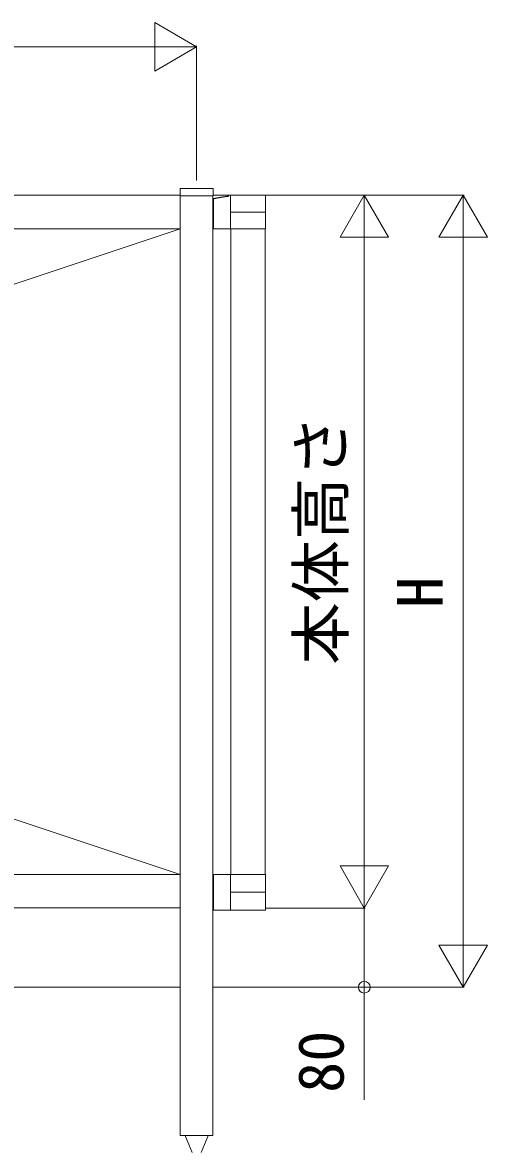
# Model space of a CAD drawing. Units: millimetres, scale not verified. Extents: x -5667 to 5667, y -4030 to 4030.
# Drawn here: x 1725 to 2195, y -168 to 973 of the extents above; entities that cross this region are included whole.
import ezdxf
from ezdxf.enums import TextEntityAlignment as Align

# ---------------------------------------------------------------- set-up
doc = ezdxf.new("R2010")
doc.units = ezdxf.units.MM
doc.header["$LTSCALE"] = 20
doc.layers.add('0-1_USER1', color=4, linetype='Continuous', lineweight=9)
doc.layers.add('0-2_YKK_ZWAK', color=6, linetype='Continuous', lineweight=9)
doc.styles.add('ＭＳ ゴシック', font='')
doc.styles.get('ＭＳ ゴシック').set_extended_font_data('MS Gothic')

msp = doc.modelspace()

# ---------------------------------------------------------------- linework, layer by layer
at = {"layer": '0-1_USER1'}
for p, q in [((1884.01, 805.89), (1884.01, 798.39)), ((1917.41, 805.89), (1884.01, 805.89)), ((1917.41, 799.09), (1934.92, 799.09)), ((1934.91, 764.89), (1934.91, 799.09)), ((1970.31, 799.09), (1934.91, 799.09)), ((1970.31, 799.09), (1970.31, 764.89)), ((-82.59, 798.9), (1884.01, 798.9)), ((1884.21, 798.39), (1884.21, -151.11)), ((1917.21, 798.39), (1917.21, -151.11)), ((1917.88, 764.89), (1917.88, 794.85)), ((1970.31, 781.99), (1934.91, 781.99)), ((-82.79, 764.9), (1884.21, 764.9)), ((-82.79, 112.9), (1884.21, 764.9)), ((-82.79, 764.9), (1884.21, 112.9)), ((1936.41, 764.89), (1934.91, 764.89)), ((1935.12, 764.89), (1935.12, 112.89)), ((1965.61, 764.89), (1935.12, 764.89)), ((1936.41, 764.89), (1939.61, 764.89)), ((1950.21, 764.89), (1939.61, 764.89)), ((1955.01, 764.89), (1950.21, 764.89)), ((1965.61, 764.89), (1968.81, 764.89)), ((1970.31, 764.89), (1968.81, 764.89)), ((1970.12, 764.89), (1970.12, 112.89)), ((-82.79, 112.9), (1884.21, 112.9)), ((1917.86, 76.59), (1917.86, 112.89)), ((1934.91, 102.29), (1934.91, 112.89)), ((1936.41, 112.89), (1934.91, 112.89)), ((1970.31, 112.89), (1936.41, 112.89)), ((1970.31, 112.89), (1970.31, 102.29)), ((1934.91, 76.59), (1934.91, 102.29)), ((1970.31, 94.74), (1934.91, 94.74)), ((1970.31, 102.29), (1970.31, 76.59)), ((1884.21, 78.9), (-82.79, 78.9)), ((1917.21, 76.59), (1934.92, 76.59)), ((1936.41, 76.59), (1934.91, 76.59)), ((1970.31, 76.59), (1934.91, 76.59)), ((-82.79, -1.11), (1884.21, -1.11)), ((1917.21, -1.11), (2073.9, -1.11)), ((1884.21, -151.11), (1917.21, -151.11)), ((1889.51, -152.11), (1889.51, -151.11)), ((1911.91, -151.11), (1889.51, -151.11)), ((1896.09, -168.02), (1889.51, -152.11))]:
    msp.add_line(p, q, dxfattribs=at)
for points in [[(1917.41, 805.89), (1917.41, 798.39), (1884.01, 798.39)], [(1918.59, 795.69), (1917.86, 795.69), (1917.21, 795.69)], [(1917.88, 794.85), (1917.88, 794.86), (1917.88, 794.87), (1917.89, 794.89), (1917.89, 794.9), (1917.89, 794.91), (1917.89, 794.93), (1917.89, 794.94), (1917.9, 794.96), (1917.9, 794.97), (1917.9, 794.98), (1917.91, 795), (1917.91, 795.01), (1917.91, 795.02), (1917.92, 795.04), (1917.92, 795.05), (1917.93, 795.06), (1917.94, 795.08), (1917.94, 795.09), (1917.95, 795.11), (1917.96, 795.12), (1917.97, 795.13), (1917.98, 795.14), (1917.99, 795.16), (1918, 795.17), (1918, 795.18), (1918.01, 795.2), (1918.02, 795.21), (1918.04, 795.22), (1918.05, 795.23), (1918.06, 795.25), (1918.07, 795.26), (1918.09, 795.27), (1918.1, 795.28), (1918.11, 795.3), (1918.13, 795.31), (1918.14, 795.32), (1918.15, 795.33), (1918.17, 795.34), (1918.18, 795.36)], [(1918.18, 795.36), (1918.2, 795.37), (1918.21, 795.38), (1918.22, 795.39), (1918.24, 795.4), (1918.26, 795.41), (1918.28, 795.42), (1918.29, 795.44), (1918.31, 795.45), (1918.33, 795.46), (1918.35, 795.47), (1918.37, 795.48), (1918.39, 795.49), (1918.4, 795.5), (1918.42, 795.51), (1918.44, 795.52), (1918.46, 795.53), (1918.48, 795.54), (1918.5, 795.55), (1918.52, 795.56), (1918.54, 795.57), (1918.57, 795.58), (1918.59, 795.59), (1918.61, 795.6), (1918.63, 795.61), (1918.66, 795.62), (1918.68, 795.62), (1918.7, 795.63), (1918.72, 795.64), (1918.75, 795.65), (1918.77, 795.66), (1918.79, 795.66), (1918.82, 795.67), (1918.84, 795.68), (1918.87, 795.69), (1918.89, 795.69), (1918.92, 795.7), (1918.94, 795.71), (1918.97, 795.71), (1918.99, 795.72)], [(1918.99, 795.72), (1919.02, 795.73), (1919.05, 795.73), (1919.07, 795.74), (1919.1, 795.75), (1919.12, 795.75), (1919.15, 795.76)], [(1919.15, 795.76), (1919.39, 795.81), (1919.64, 795.86), (1919.89, 795.91), (1920.13, 795.96), (1920.38, 796), (1920.62, 796.05), (1920.87, 796.1), (1921.12, 796.15), (1921.36, 796.2), (1921.61, 796.25), (1921.86, 796.29), (1922.1, 796.34), (1922.35, 796.39), (1922.6, 796.43), (1922.85, 796.48), (1923.1, 796.53), (1923.35, 796.57), (1923.6, 796.62), (1923.85, 796.66), (1924.1, 796.7), (1924.35, 796.75), (1924.6, 796.79), (1924.85, 796.83), (1925.1, 796.87), (1925.35, 796.91), (1925.61, 796.96), (1925.86, 797), (1926.11, 797.04), (1926.36, 797.08), (1926.62, 797.12), (1926.87, 797.16), (1927.13, 797.2), (1927.38, 797.23), (1927.64, 797.27), (1927.89, 797.31), (1928.15, 797.35), (1928.4, 797.39), (1928.66, 797.42), (1928.91, 797.46)], [(1928.91, 797.46), (1929.17, 797.49), (1929.42, 797.53), (1929.68, 797.56), (1929.93, 797.6), (1930.19, 797.63), (1930.45, 797.67), (1930.71, 797.7), (1930.97, 797.73), (1931.22, 797.76), (1931.48, 797.8), (1931.74, 797.83), (1932, 797.86), (1932.26, 797.89), (1932.52, 797.92), (1932.77, 797.95), (1933.03, 797.98), (1933.29, 798.01)], [(1936.31, 764.89), (1917.88, 764.89), (1917.21, 764.89)], [(1934.91, 112.89), (1917.86, 112.89), (1917.21, 112.89)], [(1911.91, -151.11), (1911.91, -152.11), (1905.33, -168.02)]]:
    msp.add_lwpolyline(points, dxfattribs=at)
at = {"layer": '0-2_YKK_ZWAK'}
for p, q in [((1900.71, 948.9), (1858.28, 973.4)), ((1858.28, 973.4), (1858.28, 924.4)), ((1851.71, 948.9), (-50.29, 948.9)), ((1900.71, 948.9), (1815.84, 948.9)), ((1900.71, 948.9), (1858.28, 924.4)), ((1900.71, 814.03), (1900.71, 949.9)), ((1971.12, 798.89), (2071.12, 798.89)), ((1971.12, 798.89), (2171.12, 798.89)), ((2070.12, 798.89), (2045.62, 756.46)), ((2070.12, 798.89), (2094.62, 756.46)), ((2070.12, 798.89), (2070.12, 714.02)), ((2170.12, 798.89), (2145.62, 756.46)), ((2170.12, 798.89), (2194.62, 756.46)), ((2170.12, 798.89), (2170.12, 714.02)), ((2045.62, 756.46), (2094.62, 756.46)), ((2145.62, 756.46), (2194.62, 756.46)), ((2070.12, 749.89), (2070.12, 127.89)), ((2170.12, 749.89), (2170.12, 47.89)), ((2070.12, 78.89), (2070.12, 163.76)), ((2070.12, 78.89), (2045.62, 121.33)), ((2094.62, 121.33), (2045.62, 121.33)), ((2070.12, 78.89), (2094.62, 121.33)), ((2170.12, -1.11), (2170.12, 83.76)), ((1971.12, 78.89), (2071.12, 78.89)), ((1971.12, 78.89), (2071.12, 78.89)), ((2170.12, -1.11), (2145.62, 41.33)), ((2194.62, 41.33), (2145.62, 41.33)), ((2170.12, -1.11), (2194.62, 41.33)), ((1988.12, -1.11), (2171.12, -1.11))]:
    msp.add_line(p, q, dxfattribs=at)
msp.add_lwpolyline([(2070.12, 78.89), (2070.12, -1.11), (2070.12, -114.87)], dxfattribs=at)
msp.add_circle((2070.12, -1.11), 5.95, dxfattribs=at)

# ---------------------------------------------------------------- texts
at = {"layer": '0-2_YKK_ZWAK', "style": 'ＭＳ ゴシック'}
for s, p in [('本体高さ', (2063.12, 324.65)), ('H', (2163.12, 382.09)), ('80', (2063.12, -107.87))]:
    msp.add_text(s, height=46.19, rotation=90, dxfattribs=at).set_placement(p, align=Align.BOTTOM_LEFT)

doc.saveas('drawing.dxf')
